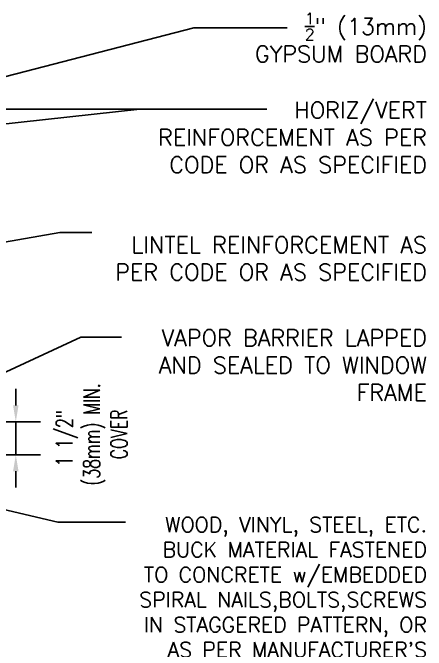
# Model space of a CAD drawing. Header units: inches. Extents: x 88.2 to 141.4, y 226.9 to 296.3.
# Drawn here: x 122.47 to 141.41, y 267.1 to 296.27 of the extents above; entities that cross this region are included whole.
import ezdxf

# ---------------------------------------------------------------- set-up
doc = ezdxf.new("R2010")
doc.units = ezdxf.units.IN
doc.header["$LTSCALE"] = 0.5
doc.header["$MEASUREMENT"] = 0
doc.layers.add('TEXT', color=4, linetype='Continuous')
doc.styles.add('DIM', font='romans.shx', dxfattribs={"width": 0.7})
doc.styles.add('ROMANS', font='romans.shx', dxfattribs={"height": 1.125})
doc.dimstyles.new('ext_12', dxfattribs={"dimscale": 12, "dimtxt": 0.09375, "dimasz": 0.09375, "dimexe": 0.09375, "dimexo": 0.0625, "dimgap": 0.0625, "dimtad": 1, "dimdec": 1, "dimzin": 3, "dimdsep": 46, "dimlunit": 4, "dimtxsty": 'DIM', "dimcen": 0.09, "dimdle": 0.09375, "dimclrt": 4, "dimadec": 0, "dimazin": 0, "dimtfac": 1, "dimtdec": 1, "dimtmove": 2, "dimatfit": 3, "dimfxl": 1, "dimfrac": 2, "dimtolj": 1, "dimtzin": 0, "dimarcsym": 0})

# ---------------------------------------------------------------- blocks, each defined once
blk = doc.blocks.new('*D4')
at = {"layer": 'Defpoints', "color": 0, "transparency": 16777216}
for p in [(114.76, 277.555), (122.61, 277.555), (114.813, 276.042)]:
    blk.add_point(p, dxfattribs=at)
at = {"layer": 'TEXT', "color": 0, "lineweight": -2, "transparency": 16777216}
for p, q in [((122.61, 278.305), (122.61, 279.055)), ((115.51, 277.555), (123.735, 277.555)), ((122.61, 276.042), (122.61, 277.555)), ((115.563, 276.042), (123.735, 276.042)), ((122.61, 275.292), (122.61, 274.542))]:
    blk.add_line(p, q, dxfattribs=at)
at = {"layer": 'TEXT', "color": 0, "transparency": 16777216}
for points in [[(122.485, 278.305), (122.735, 278.305), (122.61, 277.555)], [(122.485, 275.292), (122.735, 275.292), (122.61, 276.042)]]:
    blk.add_solid(points, dxfattribs=at)
at = {"layer": 'TEXT', "color": 4, "transparency": 16777216, "insert": (126.083, 276.798), "char_height": 0.75, "attachment_point": 5, "rotation": 90, "style": 'DIM'}
blk.add_mtext('\\A1;1 1/2" \\P (38mm) MIN. \\P COVER', dxfattribs=at)

msp = doc.modelspace()

# ---------------------------------------------------------------- texts
at = {"layer": 'TEXT', "char_height": 0.75, "attachment_point": 6, "style": 'ROMANS'}
for s, insert, width in [('\\A1;{\\H0.7x;\\S1/2;}" (13mm) GYPSUM BOARD', (141.438, 295.138), 10.739), ('HORIZ/VERT REINFORCEMENT AS PER CODE OR AS SPECIFIED', (141.438, 290.564), 14.84065), ('LINTEL REINFORCEMENT AS PER CODE OR AS SPECIFIED ', (141.438, 285.025), 16.14648), ('VAPOR BARRIER LAPPED AND SEALED TO WINDOW FRAME', (141.438, 280.145), 14.84065), ("{\\H0.9167x;WOOD, VINYL, STEEL, ETC. BUCK MATERIAL FASTENED TO CONCRETE w/EMBEDDED SPIRAL NAILS,BOLTS,SCREWS IN STAGGERED PATTERN, OR AS PER MANUFACTURER'S SPECIFICATIONS}", (141.438, 269.415), 14.84065)]:
    msp.add_mtext(s, dxfattribs=dict(at, insert=insert, width=width))

# ---------------------------------------------------------------- dimensions: what is measured, and where the dimension line sits
at = {"layer": 'TEXT'}
dim = msp.add_linear_dim(base=(122.61, 277.555), p1=(114.813, 276.042), p2=(114.76, 277.555), angle=90, text='1 1/2" \\P (38mm) MIN. \\P COVER', dimstyle='ext_12', override={"dimtxt": 0.0625, "dimasz": 0.0625}, dxfattribs=at)
dim.commit()
dim.dimension.update_dxf_attribs({"geometry": '*D4', "text_midpoint": (126.083, 276.798), "dimtype": 160})

# ---------------------------------------------------------------- leaders
for points in [[(120.938, 293.042), (130.768, 295.575), (135.042, 295.575)], [(114.76, 291.857), (128.29, 291.857), (134.108, 291.857)], [(114.282, 290.315), (128.29, 291.857), (134.108, 291.857)], [(113.06, 284.182), (124.631, 286.215), (126.094, 286.215)], [(120.582, 279.102), (125.582, 281.425), (127.449, 281.425)], [(117.813, 274.542), (124.541, 272.96), (127.635, 272.96)]]:
    msp.add_leader(points, dimstyle='ext_12', override={"dimgap": 0.0625, "dimtad": 0}, dxfattribs=at)

doc.saveas('drawing.dxf')
